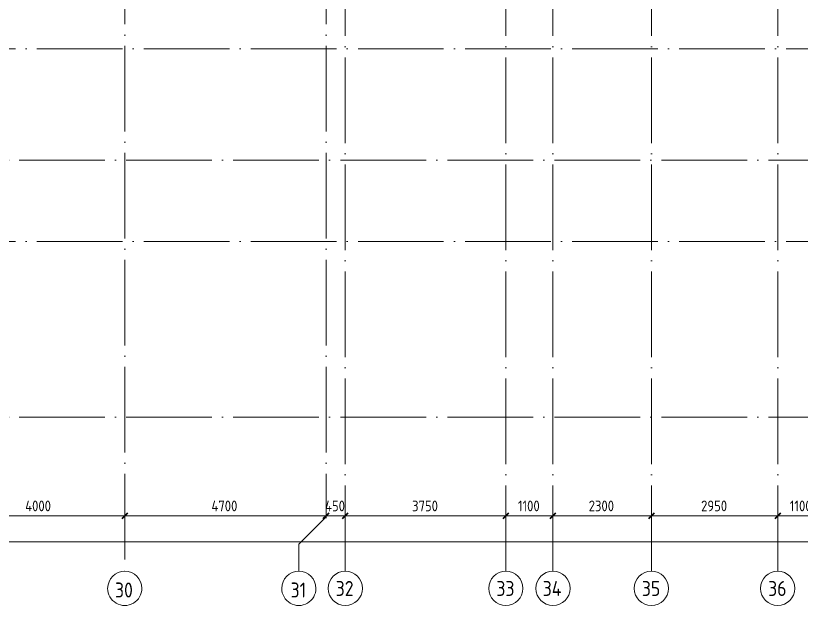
# Model space of a CAD drawing. Header units: millimetres. Extents: x 97 to 214665, y -4577 to 61202.
# Drawn here: x 163851 to 182198, y -4391 to 9401 of the extents above; entities that cross this region are included whole.
import ezdxf

# ---------------------------------------------------------------- set-up
doc = ezdxf.new("R2010")
doc.units = ezdxf.units.MM
doc.linetypes.add('ADSK_Линия сетки', pattern=[2500, 2000, -250, 0, -250])
for name, color, linetype, lineweight in [('A-____-____-DIMS', 211, 'Continuous', 9), ('A-____-____-DIMS-100', 211, 'Continuous', 9), ('S-GRID-____-IDEN', 1, 'Continuous', 20), ('S-GRID-____-OTLN', 1, 'Continuous', 9)]:
    doc.layers.add(name, color=color, linetype=linetype, lineweight=lineweight)
doc.styles.add('GOST Common', font='GOST_Common.ttf', dxfattribs={"width": 0.9, "height": 250})
doc.styles.add('GOST Common_2', font='GOST_Common.ttf', dxfattribs={"width": 0.9, "height": 350})
doc.dimstyles.new('ADSK_Основной_2_5_мм', dxfattribs={"dimscale": 304.8, "dimtxt": 0.824897, "dimasz": 0.463911, "dimexe": 0.492126, "dimexo": 0.001615, "dimgap": 0.098425, "dimtad": 1, "dimlfac": 304.8, "dimrnd": 0.01, "dimdsep": 46, "dimtxsty": 'GOST Common', "dimblk1": 'OBLIQUE', "dimblk2": 'OBLIQUE', "dimsah": 1, "dimcen": 0.09, "dimdle": 0.492126, "dimazin": 2, "dimtfac": 1, "dimtdec": 4, "dimtix": 1, "dimtmove": 0, "dimatfit": 3, "dimfxl": 1, "dimtvp": 1, "dimtolj": 1, "dimtzin": 0, "dimlwd": 20, "dimlwe": 20, "dimarcsym": 2})
doc.dimstyles.new('ADSK_Основной_2_5_мм_Округление_до_10_мм', dxfattribs={"dimscale": 304.8, "dimtxt": 0.824897, "dimasz": 0.463911, "dimexe": 0.492126, "dimexo": 0.001615, "dimgap": 0.098425, "dimtad": 1, "dimdec": 0, "dimlfac": 304.8, "dimrnd": 10, "dimdsep": 46, "dimtxsty": 'GOST Common', "dimblk1": 'OBLIQUE', "dimblk2": 'OBLIQUE', "dimsah": 1, "dimcen": 0.09, "dimdle": 0.492126, "dimazin": 2, "dimtfac": 1, "dimtdec": 4, "dimtix": 1, "dimtmove": 0, "dimatfit": 3, "dimfxl": 1, "dimtvp": 1, "dimtolj": 1, "dimtzin": 0, "dimlwd": 20, "dimlwe": 20, "dimarcsym": 2})

# ---------------------------------------------------------------- blocks, each defined once
blk = doc.blocks.new('Ось сетки - Круг_Ø8 мм-8258-О_АИ_ПП_4_200_Целиком')
at = {"layer": 'S-GRID-____-IDEN'}
for start, end in [(360, 180), (180, 360)]:
    blk.add_arc((0, 0), 4, start, end, dxfattribs=at)
blk = doc.blocks.new('DIMBLOCK1-О_АИ_ПП_4_200_Целиком')
at = {"layer": 'A-____-____-DIMS-100', "lineweight": 20}
for p, q in [((57498, -2933), (57498, -2733)), ((210248, -2933), (210248, -2733)), ((57348, -2883), (210398, -2883)), ((57498, -2883), (57498, -2933)), ((210248, -2883), (210248, -2933))]:
    blk.add_line(p, q, dxfattribs=at)
at = {"layer": 'A-____-____-DIMS-100', "lineweight": 40}
for p, q in [((57498, -2883), (57427, -2954)), ((57498, -2883), (57569, -2812)), ((210248, -2883), (210177, -2954)), ((210248, -2883), (210319, -2812))]:
    blk.add_line(p, q, dxfattribs=at)
at = {"layer": 'A-____-____-DIMS-100', "color": 0, "lineweight": 20, "insert": (133424, -2526), "char_height": 250, "width": 1079.01, "attachment_point": 1, "line_spacing_factor": 1.022761, "style": 'GOST Common'}
blk.add_mtext('152750', dxfattribs=at)
blk = doc.blocks.new('_Oblique')
at = {"color": 0, "linetype": 'ByBlock', "lineweight": -2}
blk.add_line((-0.5, -0.5), (0.5, 0.5), dxfattribs=at)
blk = doc.blocks.new('DIMBLOCK37-О_АИ_ПП_4_200_Целиком')
at = {"layer": 'A-____-____-DIMS-100', "lineweight": 20}
for p, q in [((162398, -2329), (162398, -2129)), ((166398, -2329), (166398, -2129)), ((162398, -2279), (166398, -2279)), ((162398, -2279), (162398, -2329)), ((166398, -2279), (166398, -2329))]:
    blk.add_line(p, q, dxfattribs=at)
at = {"layer": 'A-____-____-DIMS-100', "lineweight": 40}
for p, q in [((162398, -2279), (162327, -2349)), ((162398, -2279), (162469, -2208)), ((166398, -2279), (166327, -2349)), ((166398, -2279), (166469, -2208))]:
    blk.add_line(p, q, dxfattribs=at)
at = {"layer": 'A-____-____-DIMS-100', "color": 0, "lineweight": 20, "insert": (164072, -1922), "char_height": 250, "width": 782.41, "attachment_point": 1, "line_spacing_factor": 1.022761, "style": 'GOST Common'}
blk.add_mtext('4000', dxfattribs=at)
blk = doc.blocks.new('DIMBLOCK38-О_АИ_ПП_4_200_Целиком')
at = {"layer": 'A-____-____-DIMS-100', "lineweight": 20}
for p, q in [((166398, -2329), (166398, -2129)), ((171098, -2329), (171098, -2129)), ((166398, -2279), (171098, -2279)), ((166398, -2279), (166398, -2329)), ((171098, -2279), (171098, -2329))]:
    blk.add_line(p, q, dxfattribs=at)
at = {"layer": 'A-____-____-DIMS-100', "lineweight": 40}
for p, q in [((166398, -2279), (166327, -2349)), ((166398, -2279), (166469, -2208)), ((171098, -2279), (171027, -2349)), ((171098, -2279), (171169, -2208))]:
    blk.add_line(p, q, dxfattribs=at)
at = {"layer": 'A-____-____-DIMS-100', "color": 0, "lineweight": 20, "insert": (168422, -1922), "char_height": 250, "width": 782.41, "attachment_point": 1, "line_spacing_factor": 1.022761, "style": 'GOST Common'}
blk.add_mtext('4700', dxfattribs=at)
blk = doc.blocks.new('DIMBLOCK39-О_АИ_ПП_4_200_Целиком')
at = {"layer": 'A-____-____-DIMS-100', "lineweight": 20}
for p, q in [((171098, -2329), (171098, -2129)), ((171548, -2329), (171548, -2129)), ((171098, -2279), (171548, -2279)), ((171098, -2279), (171098, -2329)), ((171548, -2279), (171548, -2329))]:
    blk.add_line(p, q, dxfattribs=at)
at = {"layer": 'A-____-____-DIMS-100', "lineweight": 40}
for p, q in [((171098, -2279), (171027, -2349)), ((171098, -2279), (171169, -2208)), ((171548, -2279), (171477, -2349)), ((171548, -2279), (171619, -2208))]:
    blk.add_line(p, q, dxfattribs=at)
at = {"layer": 'A-____-____-DIMS-100', "color": 0, "lineweight": 20, "insert": (171076, -1922), "char_height": 250, "width": 593.2, "attachment_point": 1, "line_spacing_factor": 1.022761, "style": 'GOST Common'}
blk.add_mtext('450', dxfattribs=at)
blk = doc.blocks.new('DIMBLOCK40-О_АИ_ПП_4_200_Целиком')
at = {"layer": 'A-____-____-DIMS-100', "lineweight": 20}
for p, q in [((171548, -2329), (171548, -2129)), ((175298, -2329), (175298, -2129)), ((171548, -2279), (175298, -2279)), ((171548, -2279), (171548, -2329)), ((175298, -2279), (175298, -2329))]:
    blk.add_line(p, q, dxfattribs=at)
at = {"layer": 'A-____-____-DIMS-100', "lineweight": 40}
for p, q in [((171548, -2279), (171477, -2349)), ((171548, -2279), (171619, -2208)), ((175298, -2279), (175227, -2349)), ((175298, -2279), (175369, -2208))]:
    blk.add_line(p, q, dxfattribs=at)
at = {"layer": 'A-____-____-DIMS-100', "color": 0, "lineweight": 20, "insert": (173108, -1922), "char_height": 250, "width": 756.84, "attachment_point": 1, "line_spacing_factor": 1.022761, "style": 'GOST Common'}
blk.add_mtext('3750', dxfattribs=at)
blk = doc.blocks.new('DIMBLOCK41-О_АИ_ПП_4_200_Целиком')
at = {"layer": 'A-____-____-DIMS-100', "lineweight": 20}
for p, q in [((175298, -2329), (175298, -2129)), ((176398, -2329), (176398, -2129)), ((175298, -2279), (176398, -2279)), ((175298, -2279), (175298, -2329)), ((176398, -2279), (176398, -2329))]:
    blk.add_line(p, q, dxfattribs=at)
at = {"layer": 'A-____-____-DIMS-100', "lineweight": 40}
for p, q in [((175298, -2279), (175227, -2349)), ((175298, -2279), (175369, -2208)), ((176398, -2279), (176327, -2349)), ((176398, -2279), (176469, -2208))]:
    blk.add_line(p, q, dxfattribs=at)
at = {"layer": 'A-____-____-DIMS-100', "color": 0, "lineweight": 20, "insert": (175580, -1922), "char_height": 250, "width": 644.34, "attachment_point": 1, "line_spacing_factor": 1.022761, "style": 'GOST Common'}
blk.add_mtext('1100', dxfattribs=at)
blk = doc.blocks.new('DIMBLOCK42-О_АИ_ПП_4_200_Целиком')
at = {"layer": 'A-____-____-DIMS-100', "lineweight": 20}
for p, q in [((176398, -2329), (176398, -2129)), ((178698, -2329), (178698, -2129)), ((176398, -2279), (178698, -2279)), ((176398, -2279), (176398, -2329)), ((178698, -2279), (178698, -2329))]:
    blk.add_line(p, q, dxfattribs=at)
at = {"layer": 'A-____-____-DIMS-100', "lineweight": 40}
for p, q in [((176398, -2279), (176327, -2349)), ((176398, -2279), (176469, -2208)), ((178698, -2279), (178627, -2349)), ((178698, -2279), (178769, -2208))]:
    blk.add_line(p, q, dxfattribs=at)
at = {"layer": 'A-____-____-DIMS-100', "color": 0, "lineweight": 20, "insert": (177233, -1922), "char_height": 250, "width": 756.84, "attachment_point": 1, "line_spacing_factor": 1.022761, "style": 'GOST Common'}
blk.add_mtext('2300', dxfattribs=at)
blk = doc.blocks.new('DIMBLOCK43-О_АИ_ПП_4_200_Целиком')
at = {"layer": 'A-____-____-DIMS-100', "lineweight": 20}
for p, q in [((178698, -2329), (178698, -2129)), ((181648, -2329), (181648, -2129)), ((178698, -2279), (181648, -2279)), ((178698, -2279), (178698, -2329)), ((181648, -2279), (181648, -2329))]:
    blk.add_line(p, q, dxfattribs=at)
at = {"layer": 'A-____-____-DIMS-100', "lineweight": 40}
for p, q in [((178698, -2279), (178627, -2349)), ((178698, -2279), (178769, -2208)), ((181648, -2279), (181577, -2349)), ((181648, -2279), (181719, -2208))]:
    blk.add_line(p, q, dxfattribs=at)
at = {"layer": 'A-____-____-DIMS-100', "color": 0, "lineweight": 20, "insert": (179858, -1922), "char_height": 250, "width": 756.84, "attachment_point": 1, "line_spacing_factor": 1.022761, "style": 'GOST Common'}
blk.add_mtext('2950', dxfattribs=at)
blk = doc.blocks.new('DIMBLOCK44-О_АИ_ПП_4_200_Целиком')
at = {"layer": 'A-____-____-DIMS-100', "lineweight": 20}
for p, q in [((181648, -2329), (181648, -2129)), ((182748, -2329), (182748, -2129)), ((181648, -2279), (182748, -2279)), ((181648, -2279), (181648, -2329)), ((182748, -2279), (182748, -2329))]:
    blk.add_line(p, q, dxfattribs=at)
at = {"layer": 'A-____-____-DIMS-100', "lineweight": 40}
for p, q in [((181648, -2279), (181577, -2349)), ((181648, -2279), (181719, -2208)), ((182748, -2279), (182677, -2349)), ((182748, -2279), (182819, -2208))]:
    blk.add_line(p, q, dxfattribs=at)
at = {"layer": 'A-____-____-DIMS-100', "color": 0, "lineweight": 20, "insert": (181930, -1922), "char_height": 250, "width": 644.34, "attachment_point": 1, "line_spacing_factor": 1.022761, "style": 'GOST Common'}
blk.add_mtext('1100', dxfattribs=at)

msp = doc.modelspace()

# ---------------------------------------------------------------- linework, layer by layer
at = {"layer": 'S-GRID-____-OTLN', "linetype": 'ADSK_Линия сетки'}
for p, q in [((166398.11526, 61202.00513), (166398.11526, -3572.657751)), ((171098.114998, 61202.00513), (171098.114998, -2302.657751)), ((171548.114998, -3572.657751), (171548.114998, 61202.00513)), ((175298.114998, -3572.657751), (175298.114998, 61202.00513)), ((176398.115412, -3572.657751), (176398.115412, 61202.00513)), ((178698.115412, -3572.657751), (178698.115412, 61202.00513)), ((181648.114916, -3572.657751), (181648.114916, 61202.00513)), ((213846.668489, 8625.060253), (156818.114412, 8625.060253)), ((53928.563196, 6025.000586), (213846.668489, 6025.000586)), ((213846.668489, 4125.11992), (156818.114412, 4125.11992)), ((53928.563196, 25.000586), (213846.668489, 25.000586))]:
    msp.add_line(p, q, dxfattribs=at)
at = {"layer": 'S-GRID-____-OTLN'}
for p, q in [((171098.114998, -2302.657751), (170463.114998, -2937.657751)), ((170463.114998, -2937.657751), (170463.114998, -3572.657751))]:
    msp.add_line(p, q, dxfattribs=at)

# ---------------------------------------------------------------- block references
at = {"layer": 'S-GRID-____-IDEN', "xscale": 99.99999999999993, "yscale": 99.99999999999993, "zscale": 99.99999999999993, "rotation": 180}
for p in [(166398.11526, -3972.657751), (170463.114998, -3972.657751)]:
    msp.add_blockref('Ось сетки - Круг_Ø8 мм-8258-О_АИ_ПП_4_200_Целиком', p, dxfattribs=at)
at = {"layer": 'S-GRID-____-IDEN', "xscale": 99.99999999999993, "yscale": 99.99999999999993, "zscale": 99.99999999999993}
for p in [(171548.114998, -3972.657751), (175298.114998, -3972.657751), (176398.115412, -3972.657751), (178698.115412, -3972.657751), (181648.114916, -3972.657751)]:
    msp.add_blockref('Ось сетки - Круг_Ø8 мм-8258-О_АИ_ПП_4_200_Целиком', p, dxfattribs=at)

# ---------------------------------------------------------------- texts
at = {"layer": 'S-GRID-____-IDEN', "lineweight": 9, "char_height": 350, "attachment_point": 1, "style": 'GOST Common_2'}
for s, insert, width in [('30', (166169.445923, -3835.378608), 541.1390625), ('31', (170269.995661, -3835.378608), 454.5568125), ('32', (171324.084335, -3800.124393), 541.1390625), ('33', (175077.234335, -3800.124393), 533.923875), ('34', (176159.234748, -3800.124393), 577.215), ('35', (178474.084748, -3800.124393), 541.1390625), ('36', (181424.084253, -3800.124393), 541.1390625)]:
    msp.add_mtext(s, dxfattribs=dict(at, insert=insert, width=width))

# ---------------------------------------------------------------- dimensions: what is measured, and where the dimension line sits
at = {"layer": 'A-____-____-DIMS', "lineweight": 20}
for base, p1, p2, dimstyle, override, picture, middle in [((166398.11526, -2278.602133), (162398.114998, -2178.617234), (166398.11526, -2178.617234), 'ADSK_Основной_2_5_мм_Округление_до_10_мм', {"dimpost": '<>', "dimfxl": 4000.000262}, 'DIMBLOCK37-О_АИ_ПП_4_200_Целиком', (164398.115129, -2123.602133)), ((171098.114998, -2278.602133), (166398.11526, -2178.617234), (171098.114998, -2178.617234), 'ADSK_Основной_2_5_мм_Округление_до_10_мм', {"dimpost": '<>', "dimfxl": 4699.999738}, 'DIMBLOCK38-О_АИ_ПП_4_200_Целиком', (168748.115129, -2123.602133)), ((171548.114998, -2278.602133), (171098.114998, -2178.617234), (171548.114998, -2178.617234), 'ADSK_Основной_2_5_мм_Округление_до_10_мм', {"dimpost": '<>', "dimfxl": 450}, 'DIMBLOCK39-О_АИ_ПП_4_200_Целиком', (171323.114998, -2123.602133)), ((175298.114998, -2278.602133), (171548.114998, -2178.617234), (175298.114998, -2178.617234), 'ADSK_Основной_2_5_мм_Округление_до_10_мм', {"dimpost": '<>', "dimfxl": 3750}, 'DIMBLOCK40-О_АИ_ПП_4_200_Целиком', (173423.114998, -2123.602133)), ((176398.115412, -2278.602133), (175298.114998, -2178.617234), (176398.115412, -2178.617234), 'ADSK_Основной_2_5_мм_Округление_до_10_мм', {"dimpost": '<>', "dimfxl": 1100.000414}, 'DIMBLOCK41-О_АИ_ПП_4_200_Целиком', (175848.115205, -2123.602133)), ((178698.115412, -2278.602133), (176398.115412, -2178.617234), (178698.115412, -2178.617234), 'ADSK_Основной_2_5_мм_Округление_до_10_мм', {"dimpost": '<>', "dimfxl": 2300}, 'DIMBLOCK42-О_АИ_ПП_4_200_Целиком', (177548.115412, -2123.602133)), ((181648.114916, -2278.602133), (178698.115412, -2178.617234), (181648.114916, -2178.617234), 'ADSK_Основной_2_5_мм_Округление_до_10_мм', {"dimpost": '<>', "dimfxl": 2949.999505}, 'DIMBLOCK43-О_АИ_ПП_4_200_Целиком', (180173.115164, -2123.602133)), ((182748.115412, -2278.602133), (181648.114916, -2178.617234), (182748.115412, -2178.617234), 'ADSK_Основной_2_5_мм_Округление_до_10_мм', {"dimpost": '<>', "dimfxl": 1100.000495}, 'DIMBLOCK44-О_АИ_ПП_4_200_Целиком', (182198.115164, -2123.602133)), ((210248.1154118509, -2883.1170817768), (57498.1144118506, -2783.1321829165), (210248.1154118509, -2783.132182917), 'ADSK_Основной_2_5_мм', {"dimpost": '<>', "dimfxl": 152750.001}, 'DIMBLOCK1-О_АИ_ПП_4_200_Целиком', (133873.1149118508, -2728.1170817768))]:
    dim = msp.add_linear_dim(base=base, p1=p1, p2=p2, dimstyle=dimstyle, override=override, dxfattribs=at)
    dim.commit()
    dim.dimension.update_dxf_attribs({"geometry": picture, "text_midpoint": middle})

doc.saveas('drawing.dxf')
